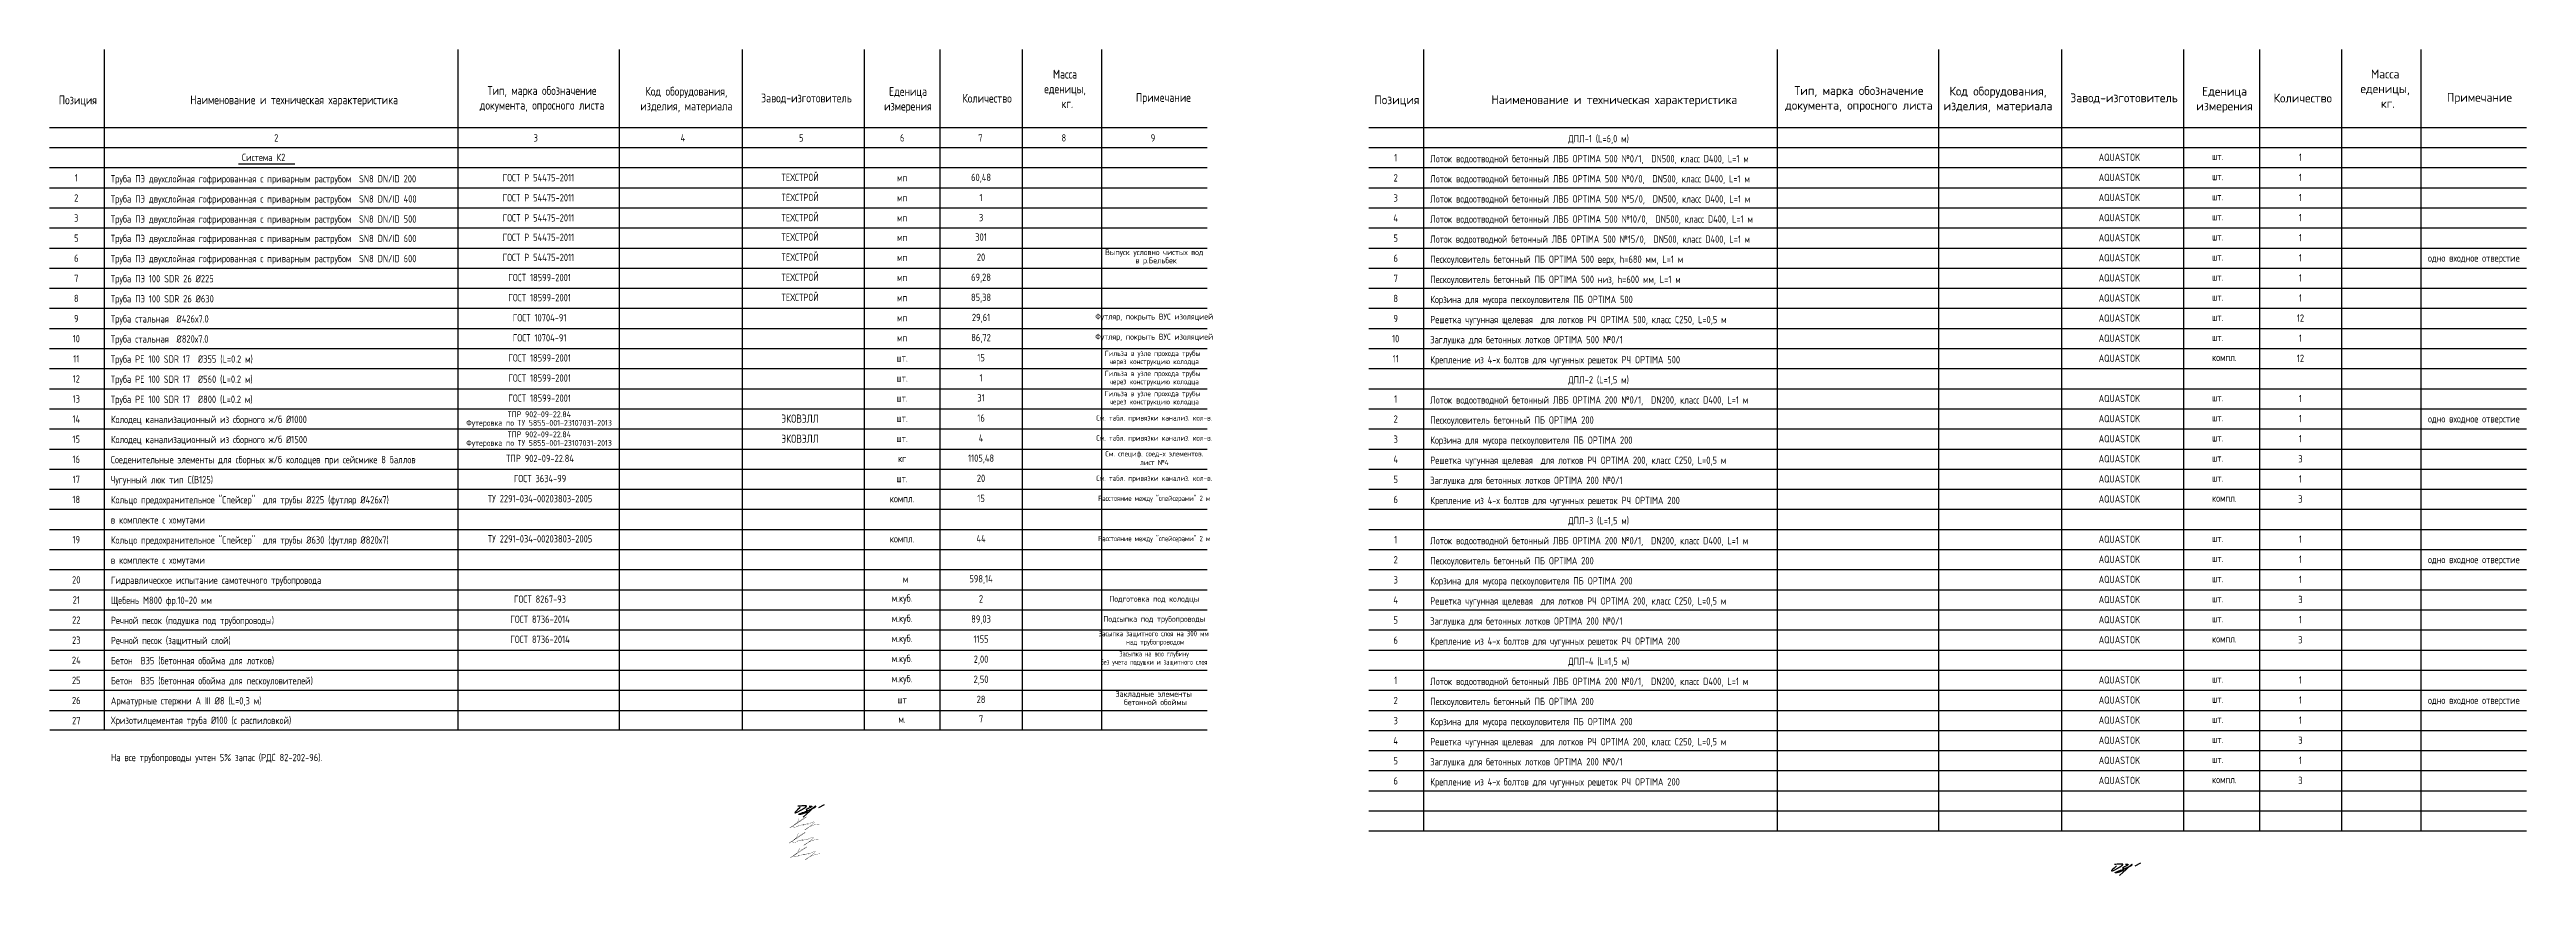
# Model space of a CAD drawing. Header units: millimetres. Extents: x 20530103 to 31271019, y 32092698 to 33532929.
# Drawn here: x 26065992 to 26150515, y 32955167 to 32983333 of the extents above; entities that cross this region are included whole.
import ezdxf
from ezdxf.enums import TextEntityAlignment as Align

# ---------------------------------------------------------------- set-up
doc = ezdxf.new("R2010")
doc.units = ezdxf.units.MM
doc.layers.add('подпись', color=7, linetype='Continuous', lineweight=25)
doc.styles.add('GOST 2.304', font='GOST.TTF')

# ---------------------------------------------------------------- blocks, each defined once
blk = doc.blocks.new('Косов')
at = {"layer": 'подпись', "color": 5, "lineweight": 30, "const_width": 0.0751}
blk.add_lwpolyline([(0, 0), (-0.07, -0.19), (-0.14, -0.36), (-0.2, -0.51), (-0.26, -0.65), (-0.31, -0.77), (-0.36, -0.87), (-0.41, -0.97), (-0.46, -1.07), (-0.51, -1.16), (-0.56, -1.26), (-0.62, -1.35), (-0.69, -1.44), (-0.76, -1.54), (-0.85, -1.64), (-0.96, -1.74), (-1.09, -1.84), (-1.23, -1.95), (-1.39, -2.06), (-1.57, -2.18), (-1.75, -2.3), (-1.94, -2.42), (-2.13, -2.54), (-2.32, -2.66), (-2.5, -2.78), (-2.67, -2.89), (-2.82, -2.99), (-2.91, -3.07), (-2.94, -3.1), (-2.89, -3.08), (-2.73, -2.99), (-2.46, -2.82), (-2.05, -2.56), (-1.49, -2.2), (-0.83, -1.77), (-0.12, -1.3), (0.58, -0.83), (1.23, -0.4), (1.76, -0.03), (2.13, 0.23), (2.28, 0.36), (2.17, 0.32), (1.85, 0.15), (1.36, -0.14), (0.77, -0.5), (0.14, -0.91), (-0.49, -1.33), (-1.05, -1.73), (-1.5, -2.08), (-1.78, -2.36), (-1.91, -2.57), (-1.92, -2.71), (-1.83, -2.8), (-1.67, -2.85), (-1.46, -2.86), (-1.24, -2.84), (-1.02, -2.81), (-0.84, -2.77), (-0.68, -2.72), (-0.56, -2.67), (-0.46, -2.61), (-0.38, -2.56), (-0.33, -2.5), (-0.29, -2.46), (-0.26, -2.42), (-0.24, -2.38), (-0.23, -2.36), (-0.23, -2.35), (-0.23, -2.34), (-0.24, -2.34), (-0.24, -2.35), (-0.24, -2.36), (-0.25, -2.39), (-0.24, -2.42), (-0.24, -2.46), (-0.23, -2.49), (-0.22, -2.53), (-0.21, -2.56), (-0.2, -2.58), (-0.2, -2.59), (-0.2, -2.59), (-0.2, -2.57), (-0.21, -2.53), (-0.23, -2.49), (-0.24, -2.45), (-0.26, -2.4), (-0.27, -2.36), (-0.29, -2.33), (-0.29, -2.31), (-0.3, -2.31), (-0.29, -2.32), (-0.27, -2.34), (-0.23, -2.36), (-0.17, -2.38), (-0.08, -2.39), (0.03, -2.39), (0.18, -2.36), (0.37, -2.32), (0.58, -2.25), (0.8, -2.18), (1.01, -2.1), (1.21, -2.03), (1.38, -1.97), (1.51, -1.93), (1.58, -1.91), (1.58, -1.93), (1.53, -1.97), (1.45, -2.03), (1.36, -2.09), (1.27, -2.16), (1.21, -2.21), (1.18, -2.25), (1.23, -2.25), (1.34, -2.22), (1.52, -2.17), (1.74, -2.09), (1.98, -2.01), (2.23, -1.93), (2.45, -1.85), (2.64, -1.79), (2.77, -1.76), (2.83, -1.77), (2.83, -1.8), (2.8, -1.84), (2.75, -1.89), (2.71, -1.93), (2.7, -1.96), (2.73, -1.96), (2.83, -1.93), (3.02, -1.85), (3.27, -1.74), (3.56, -1.61), (3.88, -1.47), (4.2, -1.34), (4.49, -1.22), (4.73, -1.14), (4.9, -1.11), (4.99, -1.13), (4.99, -1.2), (4.93, -1.31), (4.8, -1.46), (4.63, -1.64), (4.41, -1.84), (4.17, -2.05), (3.92, -2.27), (3.65, -2.48), (3.39, -2.69), (3.13, -2.89), (2.88, -3.07), (2.64, -3.24), (2.43, -3.39), (2.23, -3.52), (2.07, -3.62), (1.94, -3.7), (1.84, -3.75), (1.79, -3.76), (1.79, -3.74), (1.85, -3.69), (1.97, -3.6), (2.16, -3.47), (2.42, -3.31), (2.75, -3.1), (3.16, -2.87), (3.62, -2.63), (4.14, -2.4), (4.7, -2.19), (5.28, -2.03), (5.89, -1.92), (6.5, -1.88)], dxfattribs=at)
blk = doc.blocks.new('Драничников')
at = {"layer": 'подпись', "color": 5, "lineweight": 30}
for points in [[(1.86, 1.95), (0.94, 1.14), (0.35, 0.58), (0.02, 0.22), (-0.09, 0.03), (-0.03, -0.03), (0.15, 0.02), (0.41, 0.12), (0.7, 0.26), (0.97, 0.39), (1.23, 0.51), (1.47, 0.63), (1.69, 0.74), (1.89, 0.84), (2.08, 0.94), (2.27, 1.04), (2.44, 1.13), (2.6, 1.22), (2.76, 1.31), (2.9, 1.39), (3.04, 1.48), (3.17, 1.56), (3.3, 1.64), (3.42, 1.71), (3.53, 1.78), (3.63, 1.86), (3.73, 1.92), (3.82, 1.99), (3.9, 2.05), (3.98, 2.11), (4.04, 2.17), (4.1, 2.22), (4.15, 2.26), (4.18, 2.3), (4.21, 2.34), (4.23, 2.37), (4.24, 2.4), (4.25, 2.42), (4.25, 2.45), (4.26, 2.47), (4.26, 2.49), (4.26, 2.51), (4.26, 2.53), (4.25, 2.55), (4.25, 2.56), (4.24, 2.58), (4.23, 2.59), (4.22, 2.6), (4.2, 2.61), (4.18, 2.62), (4.14, 2.62), (4.1, 2.63), (4.05, 2.63), (3.99, 2.63), (3.91, 2.63), (3.82, 2.63), (3.7, 2.63), (3.57, 2.63), (3.4, 2.63), (3.19, 2.63), (2.92, 2.61), (2.59, 2.59), (2.18, 2.56), (1.68, 2.52), (1.07, 2.47)], [(5.3, 2.57), (5.53, 2.57), (5.71, 2.57), (5.85, 2.57), (5.97, 2.56), (6.05, 2.56), (6.12, 2.56), (6.17, 2.55), (6.2, 2.55), (6.23, 2.54), (6.25, 2.53), (6.26, 2.52), (6.27, 2.5), (6.28, 2.49), (6.28, 2.47), (6.28, 2.45), (6.28, 2.44), (6.28, 2.41), (6.28, 2.39), (6.26, 2.36), (6.24, 2.33), (6.2, 2.29), (6.13, 2.24), (6.04, 2.18), (5.92, 2.12), (5.77, 2.04), (5.6, 1.95), (5.4, 1.85), (5.2, 1.75), (5.01, 1.66), (4.82, 1.56), (4.65, 1.47), (4.5, 1.4), (4.39, 1.33), (4.31, 1.28), (4.26, 1.24), (4.23, 1.2), (4.22, 1.17), (4.23, 1.15), (4.24, 1.13), (4.26, 1.11), (4.29, 1.1), (4.31, 1.08), (4.34, 1.06), (4.36, 1.04), (4.39, 1.02), (4.41, 1), (4.44, 0.97), (4.46, 0.94), (4.49, 0.9), (4.51, 0.86), (4.52, 0.81), (4.53, 0.76), (4.54, 0.71), (4.54, 0.66), (4.53, 0.6), (4.51, 0.54), (4.48, 0.48), (4.45, 0.41), (4.4, 0.35), (4.34, 0.29), (4.26, 0.22), (4.18, 0.15), (4.08, 0.09), (3.97, 0.03), (3.85, -0.04), (3.72, -0.1), (3.57, -0.16), (3.42, -0.22), (3.27, -0.28), (3.11, -0.33), (2.96, -0.38), (2.81, -0.43), (2.66, -0.47), (2.52, -0.51), (2.39, -0.54), (2.26, -0.58), (2.15, -0.6), (2.04, -0.63), (1.94, -0.65), (1.85, -0.66), (1.77, -0.68), (1.69, -0.69), (1.63, -0.69), (1.58, -0.7), (1.53, -0.7), (1.49, -0.69), (1.46, -0.69), (1.43, -0.68), (1.41, -0.67), (1.39, -0.67), (1.38, -0.65), (1.38, -0.64), (1.38, -0.63), (1.38, -0.61), (1.39, -0.59), (1.41, -0.57), (1.42, -0.55), (1.45, -0.53), (1.49, -0.5), (1.55, -0.47), (1.63, -0.43), (1.73, -0.38), (1.87, -0.32), (2.05, -0.24), (2.26, -0.16), (2.51, -0.06), (2.79, 0.05), (3.08, 0.16), (3.38, 0.28), (3.68, 0.39), (3.98, 0.51), (4.26, 0.62), (4.53, 0.72), (4.77, 0.82), (4.99, 0.91), (5.2, 1), (5.39, 1.08), (5.57, 1.16), (5.74, 1.24), (5.9, 1.31), (6.06, 1.38), (6.2, 1.44), (6.35, 1.51), (6.48, 1.57), (6.61, 1.63), (6.74, 1.7), (6.86, 1.75), (6.97, 1.81), (7.08, 1.87), (7.19, 1.93), (7.28, 1.98), (7.38, 2.04), (7.46, 2.09), (7.54, 2.14), (7.62, 2.18), (7.68, 2.23), (7.74, 2.27), (7.79, 2.3), (7.83, 2.33), (7.86, 2.36), (7.88, 2.39), (7.89, 2.41), (7.9, 2.43), (7.89, 2.44), (7.88, 2.46), (7.86, 2.46), (7.83, 2.46), (7.79, 2.46), (7.75, 2.45), (7.7, 2.43), (7.64, 2.41), (7.57, 2.37), (7.5, 2.32), (7.37, 2.21), (7.15, 2.02), (6.78, 1.7), (6.24, 1.21), (5.46, 0.51), (4.41, -0.44), (3.03, -1.67)], [(8.98, 1.97), (11.17, 3.08)]]:
    blk.add_lwpolyline(points, dxfattribs=at)

msp = doc.modelspace()

# ---------------------------------------------------------------- linework, layer by layer
at = {"ltscale": 2}
for p, q in [((26067852.5364, 32983333.3486), (26067852.5364, 32960133.3486)), ((26079927.5819, 32983333.3486), (26079927.5819, 32960133.3486)), ((26085424.6202, 32983333.3486), (26085424.6202, 32960133.3486)), ((26089624.9591, 32983333.3486), (26089624.9591, 32960133.3486)), ((26093791.2691, 32983333.3486), (26093791.2691, 32960133.3486)), ((26096377.3351, 32983333.3486), (26096377.3351, 32960133.3486)), ((26099180.0586, 32983333.3486), (26099180.0586, 32960133.3486)), ((26101895.3656, 32960133.3486), (26101895.3656, 32983333.3486)), ((26065991.5868, 32980678.7949), (26105491.5868, 32980678.7949)), ((26065991.5868, 32979993.2235), (26105491.5868, 32979993.2235)), ((26111015.2626, 32979993.2235), (26150515.2626, 32979993.2235)), ((26065991.5868, 32979307.652), (26105491.5868, 32979307.652)), ((26065991.5868, 32978622.0806), (26105491.5868, 32978622.0806)), ((26111015.2626, 32979307.652), (26150515.2626, 32979307.652)), ((26111015.2626, 32978622.0806), (26150515.2626, 32978622.0806)), ((26065991.5868, 32977936.5092), (26105491.5868, 32977936.5092)), ((26111015.2626, 32977936.5092), (26150515.2626, 32977936.5092)), ((26111015.2626, 32977936.5092), (26150515.2626, 32977936.5092)), ((26065991.5868, 32977250.9378), (26105491.5868, 32977250.9378)), ((26065991.5868, 32977250.9378), (26105491.5868, 32977250.9378)), ((26111015.2626, 32977250.9378), (26150515.2626, 32977250.9378)), ((26111015.2626, 32977250.9378), (26150515.2626, 32977250.9378)), ((26065991.5868, 32976565.3663), (26105491.5868, 32976565.3663)), ((26065991.5868, 32976565.3663), (26105491.5868, 32976565.3663)), ((26111015.2626, 32976565.3663), (26150515.2626, 32976565.3663)), ((26065991.5868, 32975879.7949), (26105491.5868, 32975879.7949)), ((26065991.5868, 32975879.7949), (26105491.5868, 32975879.7949)), ((26111015.2626, 32975879.7949), (26150515.2626, 32975879.7949)), ((26065991.5868, 32975194.2235), (26105491.5868, 32975194.2235)), ((26065991.5868, 32974508.652), (26105491.5868, 32974508.652)), ((26111015.2626, 32975194.2235), (26150515.2626, 32975194.2235)), ((26111015.2626, 32974508.652), (26150515.2626, 32974508.652)), ((26065991.5868, 32973823.0806), (26105491.5868, 32973823.0806)), ((26111015.2626, 32973823.0806), (26150515.2626, 32973823.0806)), ((26065991.5868, 32973137.5092), (26105491.5868, 32973137.5092)), ((26111015.2626, 32973137.5092), (26148769.3696, 32973137.5092)), ((26111015.2626, 32973137.5092), (26150515.2626, 32973137.5092)), ((26065991.5868, 32972451.9378), (26105491.5868, 32972451.9378)), ((26111015.2626, 32972451.9378), (26148769.3696, 32972451.9378)), ((26111015.2626, 32972451.9378), (26150515.2626, 32972451.9378)), ((26065991.5868, 32971766.3663), (26105491.5868, 32971766.3663)), ((26065991.5868, 32971080.7949), (26105491.5868, 32971080.7949)), ((26111015.2626, 32971766.3663), (26150515.2626, 32971766.3663)), ((26111015.2626, 32971080.7949), (26150515.2626, 32971080.7949)), ((26065991.5868, 32970395.2235), (26105491.5868, 32970395.2235)), ((26111015.2626, 32970395.2235), (26150515.2626, 32970395.2235)), ((26065991.5868, 32969709.6521), (26105491.5868, 32969709.6521)), ((26111015.2626, 32969709.6521), (26150515.2626, 32969709.6521)), ((26065991.5868, 32969024.0806), (26105491.5868, 32969024.0806)), ((26111015.2626, 32969024.0806), (26150515.2626, 32969024.0806)), ((26065991.5868, 32968338.5092), (26105491.5868, 32968338.5092)), ((26065991.5868, 32967652.9378), (26105491.5868, 32967652.9378)), ((26111015.2626, 32968338.5092), (26150515.2626, 32968338.5092)), ((26111015.2626, 32967652.9378), (26150515.2626, 32967652.9378)), ((26065991.5868, 32966967.3664), (26105491.5868, 32966967.3664)), ((26111015.2626, 32966967.3664), (26150515.2626, 32966967.3664)), ((26065991.5868, 32966281.7949), (26105491.5868, 32966281.7949)), ((26111015.2626, 32966281.7949), (26150515.2626, 32966281.7949)), ((26065991.5868, 32965596.2235), (26105491.5868, 32965596.2235)), ((26111015.2626, 32965596.2235), (26150515.2626, 32965596.2235)), ((26065991.5868, 32964910.6521), (26105491.5868, 32964910.6521)), ((26111015.2626, 32964910.6521), (26150515.2626, 32964910.6521)), ((26065991.5868, 32964225.0806), (26105491.5868, 32964225.0806)), ((26065991.5868, 32963539.5092), (26105491.5868, 32963539.5092)), ((26111015.2626, 32964225.0806), (26150515.2626, 32964225.0806)), ((26111015.2626, 32963539.5092), (26150515.2626, 32963539.5092)), ((26065991.5868, 32962853.9378), (26105491.5868, 32962853.9378)), ((26111015.2626, 32962853.9378), (26150515.2626, 32962853.9378)), ((26065991.5868, 32962168.3664), (26105491.5868, 32962168.3664)), ((26111015.2626, 32962168.3664), (26150515.2626, 32962168.3664)), ((26065991.5868, 32961482.7949), (26105491.5868, 32961482.7949)), ((26111015.2626, 32961482.7949), (26150515.2626, 32961482.7949)), ((26065991.5868, 32960797.2235), (26105491.5868, 32960797.2235)), ((26065999.2237, 32960133.3486), (26105499.2237, 32960133.3486)), ((26111015.2626, 32960797.2235), (26150515.2626, 32960797.2235)), ((26111015.2626, 32960111.6521), (26150515.2626, 32960111.6521)), ((26111015.2626, 32959426.0807), (26150515.2626, 32959426.0807)), ((26111015.2626, 32958740.5092), (26150515.2626, 32958740.5092)), ((26111015.2626, 32958054.9378), (26150515.2626, 32958054.9378)), ((26111015.2626, 32957369.3664), (26150515.2626, 32957369.3664))]:
    msp.add_line(p, q, dxfattribs=at)
at = {"lineweight": 30, "ltscale": 2}
for p, q in [((26112876.2122, 32983333.3486), (26112876.2122, 32956683.795)), ((26124951.2577, 32983333.3486), (26124951.2577, 32956683.795)), ((26130448.296, 32983333.3486), (26130448.296, 32956683.795)), ((26134648.6349, 32983333.3486), (26134648.6349, 32956683.795)), ((26138814.9448, 32983333.3486), (26138814.9448, 32956683.795)), ((26141401.0109, 32983333.3486), (26141401.0109, 32956683.795)), ((26144203.7344, 32983333.3486), (26144203.7344, 32956683.795)), ((26146919.0414, 32956683.795), (26146919.0414, 32983333.3486)), ((26111015.2626, 32980678.7949), (26150515.2626, 32980678.7949)), ((26111015.2626, 32956683.795), (26150515.2626, 32956683.795))]:
    msp.add_line(p, q, dxfattribs=at)
msp.add_line((26072440.6846, 32979435.9363), (26074361.6735, 32979435.9363))

# ---------------------------------------------------------------- block references
at = {"color": 1, "xscale": 106.48, "yscale": 106.48, "zscale": 106.48}
for p in [(26091540.6202, 32956596.5148), (26091569.1536, 32957119.174), (26091588.1758, 32956102.2808)]:
    msp.add_blockref('Косов', p, dxfattribs=at)
at = {"layer": 'подпись', "color": 1, "ltscale": 100, "xscale": 89.60000000000001, "yscale": 89.60000000000001, "zscale": 89.60000000000001}
for p in [(26091436.3179, 32957304.437), (26136357.8556, 32955316.5552)]:
    msp.add_blockref('Драничников', p, dxfattribs=at)

# ---------------------------------------------------------------- texts
at = {"color": 7, "style": 'GOST 2.304'}
for s, p in [('2', (26073658.6758, 32980196.263)), ('3', (26082508.9625, 32980196.263)), ('4', (26087528.8809, 32980196.263)), ('5', (26091566.8536, 32980196.263)), ('6', (26095011.9924, 32980196.263)), ('7', (26097681.9101, 32980196.263)), ('8', (26100525.9403, 32980196.263)), ('9', (26103568.8888, 32980196.263)), ('ДПЛ-1 (L=6,0 м)', (26117815.8179, 32980171.2174)), ('Cистема К2 ', (26072550.0751, 32979530.6244)), ('Лоток водоотводной бетонный ЛВБ OPTIMA 500 №0/1,  DN500, класс D400, L=1 м', (26113108.3566, 32979485.646)), ('шт.', (26139784.2745, 32979563.6245)), ('Труба ПЭ двухслойная гофрированная с приварным раструбом  SN8 DN/ID 200', (26068084.6808, 32978800.0745)), ('Лоток водоотводной бетонный ЛВБ OPTIMA 500 №0/0,  DN500, класс D400, L=1 м', (26113108.3566, 32978800.0745)), ('шт.', (26139784.2745, 32978878.0531)), ('Труба ПЭ двухслойная гофрированная с приварным раструбом  SN8 DN/ID 400 ', (26068084.6808, 32978114.5031)), ('Лоток водоотводной бетонный ЛВБ OPTIMA 500 №5/0,  DN500, класс D400, L=1 м', (26113108.3566, 32978114.5031)), ('шт.', (26139784.2745, 32978192.4816)), ('Труба ПЭ двухслойная гофрированная с приварным раструбом  SN8 DN/ID 500 ', (26068084.6808, 32977428.9317)), ('Труба ПЭ двухслойная гофрированная с приварным раструбом  SN8 DN/ID 600 ', (26068084.6808, 32976765.0568)), ('Лоток водоотводной бетонный ЛВБ OPTIMA 500 №10/0,  DN500, класс D400, L=1 м', (26113108.3566, 32977428.9317)), ('шт.', (26139784.2745, 32977506.9102)), ('шт.', (26139784.2745, 32976821.3388)), ('Труба ПЭ двухслойная гофрированная с приварным раструбом  SN8 DN/ID 600 ', (26068084.6808, 32976079.4853)), ('Пескоуловитель бетонный ПБ OPTIMA 500 верх, h=680 мм, L=1 м', (26113108.3566, 32976057.7888)), ('шт.', (26139784.2745, 32976135.7674)), ('шт.', (26139784.2745, 32976135.7674)), ('Труба ПЭ 100 SDR 26 %%C225', (26068084.6808, 32975393.9139)), ('Пескоуловитель бетонный ПБ OPTIMA 500 низ, h=600 мм, L=1 м', (26113108.3566, 32975372.2174)), ('шт.', (26139784.2745, 32975450.1959)), ('Труба ПЭ 100 SDR 26 %%C630', (26068084.6808, 32974708.3425)), ('Корзина для мусора пескоуловителя ПБ OPTIMA 500', (26113108.3566, 32974686.646)), ('шт.', (26139784.2745, 32974764.6245)), ('Труба стальная  %%C426х7.0', (26068084.6808, 32974022.7711)), ('Труба стальная  %%C820х7.0', (26068084.6808, 32973337.1996)), ('Заглушка для бетонных лотков OPTIMA 500 №0/1', (26113108.3566, 32973315.5031)), ('Решетка чугунная щелевая  для лотков РЧ OPTIMA 500, класс C250, L=0,5 м', (26113108.3566, 32974001.0745)), ('шт.', (26139784.2745, 32974079.0531)), ('шт.', (26139784.2745, 32973393.4817)), ('Труба PE 100 SDR 17  %%C355 (L=0.2 м) ', (26068084.6808, 32972651.6282)), ('Крепление из 4-х болтов для чугунных решеток РЧ OPTIMA 500', (26113108.3566, 32972629.9317)), ('компл.', (26139784.2745, 32972707.9102)), ('Труба PE 100 SDR 17  %%C560 (L=0.2 м) ', (26068084.6808, 32971966.0568)), ('ДПЛ-2 (L=1,5 м)', (26117815.8179, 32971944.3603)), ('Труба PE 100 SDR 17  %%C800 (L=0.2 м) ', (26068084.6808, 32971280.4854)), ('Лоток водоотводной бетонный ЛВБ OPTIMA 200 №0/1,  DN200, класс D400, L=1 м', (26113108.3566, 32971258.7888)), ('шт.', (26139784.2745, 32971336.7674)), ('Колодец канализационный из сборного ж/б %%C1000', (26068084.6808, 32970594.9139)), ('Колодец канализационный из сборного ж/б %%C1500', (26068084.6808, 32969909.3425)), ('Пескоуловитель бетонный ПБ OPTIMA 200 ', (26113108.3566, 32970573.2174)), ('шт.', (26139784.2745, 32970651.196)), ('Соеденительные элементы для сборных ж/б колодцев при сейсмике 8 баллов', (26068084.6808, 32969223.7711)), ('Решетка чугунная щелевая  для лотков РЧ OPTIMA 200, класс C250, L=0,5 м', (26113108.3566, 32969202.0746)), ('Корзина для мусора пескоуловителя ПБ OPTIMA 200', (26113108.3566, 32969887.646)), ('шт.', (26139784.2745, 32969965.6245)), ('шт.', (26139784.2745, 32969280.0531)), ('Чугунный люк тип С(В125) ', (26068084.6808, 32968538.1997)), ('Заглушка для бетонных лотков OPTIMA 200 №0/1', (26113108.3566, 32968516.5031)), ('шт.', (26139784.2745, 32968594.4817)), ('Кольцо предохранительное "Спейсер"  для трубы %%C225 (футляр %%C426х7)', (26068084.6808, 32967852.6282)), ('Крепление из 4-х болтов для чугунных решеток РЧ OPTIMA 200', (26113108.3566, 32967830.9317)), ('компл.', (26139784.2745, 32967908.9102)), ('в комплекте с хомутами', (26068084.6808, 32967167.0568)), ('Кольцо предохранительное "Спейсер"  для трубы %%C630 (футляр %%C820х7)', (26068084.6808, 32966481.4854)), ('ДПЛ-3 (L=1,5 м)', (26117815.8179, 32967145.3603)), ('в комплекте с хомутами', (26068084.6808, 32965795.914)), ('Лоток водоотводной бетонный ЛВБ OPTIMA 200 №0/1,  DN200, класс D400, L=1 м', (26113108.3566, 32966459.7889)), ('Пескоуловитель бетонный ПБ OPTIMA 200 ', (26113108.3566, 32965774.2174)), ('шт.', (26139784.2745, 32966537.7674)), ('шт.', (26139784.2745, 32965852.196)), ('Гидравлическое испытание самотечного трубопровода ', (26068084.6808, 32965110.3425)), ('Корзина для мусора пескоуловителя ПБ OPTIMA 200', (26113108.3566, 32965088.646)), ('шт.', (26139784.2745, 32965166.6245)), ('Щебень М800 фр.10-20 мм', (26068084.6808, 32964424.7711)), ('Решетка чугунная щелевая  для лотков РЧ OPTIMA 200, класс C250, L=0,5 м', (26113108.3566, 32964403.0746)), ('шт.', (26139784.2745, 32964481.0531)), ('Речной песок (подушка под трубопроводы)', (26068084.6808, 32963739.1997)), ('Заглушка для бетонных лотков OPTIMA 200 №0/1', (26113108.3566, 32963717.5031)), ('шт.', (26139784.2745, 32963795.4817)), ('Речной песок (защитный слой)', (26068084.6808, 32963053.6282)), ('Бетон  В35 (бетонная обойма для лотков)', (26068084.6808, 32962368.0568)), ('Крепление из 4-х болтов для чугунных решеток РЧ OPTIMA 200', (26113108.3566, 32963031.9317)), ('ДПЛ-4 (L=1,5 м)', (26117815.8179, 32962346.3603)), ('компл.', (26139784.2745, 32963109.9103)), ('Бетон  В35 (бетонная обойма для пескоуловителей)', (26068084.6808, 32961682.4854)), ('Лоток водоотводной бетонный ЛВБ OPTIMA 200 №0/1,  DN200, класс D400, L=1 м', (26113108.3566, 32961660.7889)), ('шт.', (26139784.2745, 32961738.7674)), ('Арматурные стержни А III %%C8 (L=0,3 м)', (26068084.6808, 32960996.914)), ('Пескоуловитель бетонный ПБ OPTIMA 200 ', (26113108.3566, 32960975.2174)), ('шт.', (26139784.2745, 32961053.196)), ('Хризотилцементая труба %%C100 (с распиловкой)', (26068084.6808, 32960333.0391)), ('Корзина для мусора пескоуловителя ПБ OPTIMA 200', (26113108.3566, 32960289.646)), ('шт.', (26139784.2745, 32960367.6246)), ('На все трубопроводы учтен 5%%% запас (РДС 82-202-96).', (26068084.6808, 32959063.7092)), ('Заглушка для бетонных лотков OPTIMA 200 №0/1', (26113108.3566, 32958918.5032)), ('Решетка чугунная щелевая  для лотков РЧ OPTIMA 200, класс C250, L=0,5 м', (26113108.3566, 32959604.0746)), ('шт.', (26139784.2745, 32959682.0531)), ('шт.', (26139784.2745, 32958996.4817)), ('Крепление из 4-х болтов для чугунных решеток РЧ OPTIMA 200', (26113108.3566, 32958232.9317)), ('компл.', (26139784.2745, 32958310.9103))]:
    msp.add_text(s, height=250, dxfattribs=at).set_placement(p)
for s, height, p in [('1', 250, (26111927.9889, 32979644.0737)), ('AQUASTOK', 250, (26136625.1074, 32979659.7269)), ('1', 250, (26142802.3359, 32979659.7269)), ('1', 250, (26066904.3131, 32978958.5023)), ('ТЕХСТРОЙ', 250, (26091601.4316, 32978974.1555)), ('60,48', 250, (26097778.6601, 32978974.1555)), ('2', 250, (26111927.9889, 32978958.5023)), ('AQUASTOK', 250, (26136625.1074, 32978974.1555)), ('1', 250, (26142802.3359, 32978974.1555)), ('2', 250, (26066904.3131, 32978272.9309)), ('ТЕХСТРОЙ', 250, (26091601.4316, 32978288.584)), ('ТЕХСТРОЙ', 250, (26091601.4316, 32977603.0126)), ('1', 250, (26097778.6601, 32978288.584)), ('3', 250, (26111927.9889, 32978272.9309)), ('AQUASTOK', 250, (26136625.1074, 32978288.584)), ('1', 250, (26142802.3359, 32978288.584)), ('3', 250, (26066904.3131, 32977587.3595)), ('5', 250, (26066904.3131, 32976901.788)), ('ТЕХСТРОЙ', 250, (26091601.4316, 32976939.1377)), ('301', 250, (26097778.6601, 32976939.1377)), ('3', 250, (26097778.6601, 32977603.0126)), ('4', 250, (26111927.9889, 32977587.3595)), ('5', 250, (26111927.9889, 32976901.788)), ('AQUASTOK', 250, (26136625.1074, 32977603.0126)), ('AQUASTOK', 250, (26136625.1074, 32976917.4412)), ('1', 250, (26142802.3359, 32977603.0126)), ('1', 250, (26142802.3359, 32976917.4412)), ('6', 250, (26066904.3131, 32976216.2166)), ('ТЕХСТРОЙ', 250, (26091601.4316, 32976253.5663)), ('20', 250, (26097778.6601, 32976253.5663)), ('Выпуск условно чистых вод', 200, (26103689.0417, 32976422.4751)), (' в р.Бельбек', 200, (26103689.0417, 32976142.8243)), ('6', 250, (26111927.9889, 32976216.2166)), ('AQUASTOK', 250, (26136625.1074, 32976231.8698)), ('AQUASTOK', 250, (26136625.1074, 32976231.8698)), ('1', 250, (26142802.3359, 32976231.8698)), ('1', 250, (26142802.3359, 32976231.8698)), ('одно входное отверстие', 250, (26148718.5306, 32976223.4373)), ('7', 250, (26066904.3131, 32975530.6452)), ('ТЕХСТРОЙ', 250, (26091601.4316, 32975567.9949)), ('69,28', 250, (26097778.6601, 32975567.9949)), ('7', 250, (26111927.9889, 32975530.6452)), ('AQUASTOK', 250, (26136625.1074, 32975546.2983)), ('1', 250, (26142802.3359, 32975546.2983)), ('8', 250, (26066904.3131, 32974845.0738)), ('ТЕХСТРОЙ', 250, (26091601.4316, 32974882.4234)), ('85,38', 250, (26097778.6601, 32974882.4234)), ('8', 250, (26111927.9889, 32974845.0738)), ('AQUASTOK', 250, (26136625.1074, 32974860.7269)), ('1', 250, (26142802.3359, 32974860.7269)), ('10', 250, (26066904.3131, 32973473.9309)), ('9', 250, (26066904.3131, 32974159.5023)), ('86,72', 250, (26097778.6601, 32973511.2806)), ('29,61', 250, (26097778.6601, 32974196.852)), ('Футляр, покрыть ВУС изоляцией', 200, (26103689.0417, 32974226.5269)), ('Футляр, покрыть ВУС изоляцией', 200, (26103689.0417, 32973540.9555)), ('10', 250, (26111927.9889, 32973473.9309)), ('9', 250, (26111927.9889, 32974159.5023)), ('AQUASTOK', 250, (26136625.1074, 32974175.1555)), ('AQUASTOK', 250, (26136625.1074, 32973489.5841)), ('12', 250, (26142802.3359, 32974175.1555)), ('1', 250, (26142802.3359, 32973489.5841)), ('11', 250, (26066904.3131, 32972788.3595)), ('15', 250, (26097778.6601, 32972825.7092)), ('Гильза в узле прохода трубы ', 180, (26103689.0417, 32972972.2806)), ('через конструкцию колодца', 180, (26103689.0417, 32972694.148)), ('11', 250, (26111927.9889, 32972788.3595)), ('AQUASTOK', 250, (26136625.1074, 32972804.0126)), ('12', 250, (26142802.3359, 32972804.0126)), ('12', 250, (26066904.3131, 32972102.7881)), ('1', 250, (26097778.6601, 32972140.1377)), ('Гильза в узле прохода трубы ', 180, (26103689.0417, 32972286.7092)), ('через конструкцию колодца', 180, (26103689.0417, 32972008.5766)), ('13', 250, (26066904.3131, 32971417.2166)), ('31', 250, (26097778.6601, 32971454.5663)), ('Гильза в узле прохода трубы ', 180, (26103689.0417, 32971601.1377)), ('через конструкцию колодца', 180, (26103689.0417, 32971323.0052)), ('1', 250, (26111927.9889, 32971417.2166)), ('AQUASTOK', 250, (26136625.1074, 32971432.8698)), ('1', 250, (26142802.3359, 32971432.8698)), ('14', 250, (26066904.3131, 32970731.6452)), ('15', 250, (26066904.3131, 32970046.0738)), ('ЭКОВЭЛЛ', 279.99421, (26091601.4316, 32970747.2983)), ('ЭКОВЭЛЛ', 279.99421, (26091601.4316, 32970061.7269)), ('16', 250, (26097778.6601, 32970768.9949)), ('4', 250, (26097778.6601, 32970083.4234)), ('См. табл. привязки канализ. кол-в.', 180, (26103689.0417, 32970770.3945)), ('См. табл. привязки канализ. кол-в.', 180, (26103689.0417, 32970084.8231)), ('3', 250, (26111927.9889, 32970046.0738)), ('2', 250, (26111927.9889, 32970731.6452)), ('AQUASTOK', 250, (26136625.1074, 32970747.2983)), ('AQUASTOK', 250, (26136625.1074, 32970061.7269)), ('1', 250, (26142802.3359, 32970747.2983)), ('1', 250, (26142802.3359, 32970061.7269)), ('одно входное отверстие', 250, (26148718.5306, 32970738.8659)), ('16', 250, (26066904.3131, 32969360.5024)), ('1105,48', 250, (26097778.6601, 32969397.852)), ('См. специф. соед-х элементов.', 180, (26103689.0417, 32969549.2517)), ('лист №4', 180, (26103689.0417, 32969249.2517)), ('4', 250, (26111927.9889, 32969360.5024)), ('AQUASTOK', 250, (26136625.1074, 32969376.1555)), ('3', 250, (26142802.3359, 32969376.1555)), ('17', 250, (26066904.3131, 32968674.9309)), ('20', 250, (26097778.6601, 32968712.2806)), ('См. табл. привязки канализ. кол-в.', 180, (26103689.0417, 32968713.6802)), ('5', 250, (26111927.9889, 32968674.9309)), ('AQUASTOK', 250, (26136625.1074, 32968690.5841)), ('1', 250, (26142802.3359, 32968690.5841)), ('18', 250, (26066904.3131, 32967989.3595)), ('15', 250, (26097778.6601, 32968026.7092)), ('6', 250, (26111927.9889, 32967989.3595)), ('AQUASTOK', 250, (26136625.1074, 32968005.0126)), ('3', 250, (26142802.3359, 32968005.0126)), ('44', 250, (26097778.6601, 32966655.5663)), ('19', 250, (26066904.3131, 32966618.2166)), ('2', 250, (26111927.9889, 32965932.6452)), ('1', 250, (26111927.9889, 32966618.2166)), ('AQUASTOK', 250, (26136625.1074, 32966633.8698)), ('AQUASTOK', 250, (26136625.1074, 32965948.2984)), ('1', 250, (26142802.3359, 32966633.8698)), ('1', 250, (26142802.3359, 32965948.2984)), ('одно входное отверстие', 250, (26148718.5306, 32965939.8659)), ('20', 250, (26066904.3131, 32965247.0738)), ('598,14', 250, (26097778.6601, 32965284.4235)), ('3', 250, (26111927.9889, 32965247.0738)), ('AQUASTOK', 250, (26136625.1074, 32965262.7269)), ('1', 250, (26142802.3359, 32965262.7269)), ('21', 250, (26066904.3131, 32964561.5024)), ('2', 250, (26097778.6601, 32964598.852)), ('Подготовка под колодцы', 200, (26103689.0417, 32964600.2517)), ('4', 250, (26111927.9889, 32964561.5024)), ('AQUASTOK', 250, (26136625.1074, 32964577.1555)), ('3', 250, (26142802.3359, 32964577.1555)), ('22', 250, (26066904.3131, 32963875.9309)), ('89,03', 250, (26097778.6601, 32963913.2806)), ('Подсыпка под трубопроводы', 200, (26103689.0417, 32963914.6802)), ('5', 250, (26111927.9889, 32963875.9309)), ('AQUASTOK', 250, (26136625.1074, 32963891.5841)), ('1', 250, (26142802.3359, 32963891.5841)), ('24', 250, (26066904.3131, 32962504.7881)), ('23', 250, (26066904.3131, 32963190.3595)), ('1155', 250, (26097778.6601, 32963227.7092)), ('2,00', 250, (26097778.6601, 32962542.1378)), ('6', 250, (26111927.9889, 32963190.3595)), ('AQUASTOK', 250, (26136625.1074, 32963206.0127)), ('3', 250, (26142802.3359, 32963206.0127)), ('25', 250, (26066904.3131, 32961819.2167)), ('2,50', 250, (26097778.6601, 32961856.5663)), ('1', 250, (26111927.9889, 32961819.2167)), ('AQUASTOK', 250, (26136625.1074, 32961834.8698)), ('1', 250, (26142802.3359, 32961834.8698)), ('26', 250, (26066904.3131, 32961133.6452)), ('28', 250, (26097778.6601, 32961170.9949)), ('Закладные элементы ', 200, (26103732.6801, 32961356.292)), ('бетонной обоймы', 200, (26103732.6801, 32961073.4069)), ('2', 250, (26111927.9889, 32961133.6452)), ('AQUASTOK', 250, (26136625.1074, 32961149.2984)), ('1', 250, (26142802.3359, 32961149.2984)), ('одно входное отверстие', 250, (26148718.5306, 32961140.8659)), ('27', 250, (26066904.3131, 32960448.0738)), ('7', 250, (26097778.6601, 32960507.12)), ('3', 250, (26111927.9889, 32960448.0738)), ('AQUASTOK', 250, (26136625.1074, 32960463.727)), ('1', 250, (26142802.3359, 32960463.727)), ('4', 250, (26111927.9889, 32959762.5024)), ('5', 250, (26111927.9889, 32959076.931)), ('AQUASTOK', 250, (26136625.1074, 32959778.1555)), ('AQUASTOK', 250, (26136625.1074, 32959092.5841)), ('3', 250, (26142802.3359, 32959778.1555)), ('1', 250, (26142802.3359, 32959092.5841)), ('6', 250, (26111927.9889, 32958391.3595)), ('AQUASTOK', 250, (26136625.1074, 32958407.0127)), ('3', 250, (26142802.3359, 32958407.0127))]:
    msp.add_text(s, height=height, dxfattribs=at).set_placement(p, align=Align.MIDDLE_CENTER)
for s, height, p in [('ГОСТ Р 54475-2011', 250, (26082673.3647, 32978965.447)), ('мп', 250, (26095084.1713, 32978964.8514)), ('ГОСТ Р 54475-2011', 250, (26082673.3647, 32978279.8755)), ('мп', 250, (26095084.1713, 32978279.28)), ('ГОСТ Р 54475-2011', 250, (26082673.3647, 32977594.3041)), ('ГОСТ Р 54475-2011', 250, (26082673.3647, 32976930.4292)), ('мп', 250, (26095084.1713, 32977593.7085)), ('мп', 250, (26095084.1713, 32976929.8336)), ('ГОСТ Р 54475-2011', 250, (26082673.3647, 32976244.8578)), ('мп', 250, (26095084.1713, 32976244.2622)), ('ГОСТ 18599-2001', 250, (26082715.8158, 32975559.2864)), ('мп', 250, (26095084.1713, 32975558.6908)), ('ГОСТ 18599-2001', 250, (26082715.8158, 32974873.7149)), ('мп', 250, (26095084.1713, 32974873.1194)), ('ГОСТ 10704-91', 250, (26082715.8158, 32974188.1435)), ('ГОСТ 10704-91', 250, (26082715.8158, 32973502.5721)), ('мп', 250, (26095084.1713, 32974187.5479)), ('мп', 250, (26095084.1713, 32973501.9765)), ('ГОСТ 18599-2001', 250, (26082715.8158, 32972817.0007)), ('шт.', 250, (26095084.1713, 32972816.4051)), ('ГОСТ 18599-2001', 250, (26082715.8158, 32972131.4292)), ('шт.', 250, (26095084.1713, 32972130.8337)), ('ГОСТ 18599-2001', 250, (26082715.8158, 32971445.8578)), ('ТПР 902-09-22.84', 200, (26082705.2042, 32970895.2182)), ('шт.', 250, (26095084.1713, 32971445.2622)), ('ТПР 902-09-22.84', 200, (26082705.2042, 32970209.6468)), ('шт.', 250, (26095084.1713, 32970759.6908)), ('ТПР 902-09-22.84', 250, (26082729.0042, 32969389.1435)), ('шт.', 250, (26095084.1713, 32970074.1194)), ('кг', 250, (26095084.1713, 32969388.548)), ('ГОСТ 3634-99', 250, (26082729.0042, 32968703.5721)), ('шт.', 250, (26095084.1713, 32968702.9765)), ('ТУ 2291-034-00203803-2005', 250, (26082729.0042, 32968018.0007)), ('компл.', 250, (26095084.1713, 32968017.4051)), ('ТУ 2291-034-00203803-2005', 250, (26082729.0042, 32966646.8578)), ('компл.', 250, (26095084.1713, 32966646.2622)), ('м', 250, (26095202.4514, 32965275.1194)), ('ГОСТ 8267-93', 250, (26082729.0042, 32964590.1435)), ('м.куб.', 250, (26095084.1713, 32964589.548)), ('ГОСТ 8736-2014', 250, (26082729.0042, 32963904.5721)), ('м.куб.', 250, (26095084.1713, 32963903.9765)), ('ГОСТ 8736-2014', 250, (26082729.0042, 32963219.0007)), ('м.куб.', 250, (26095084.1713, 32963218.4051)), ('м.куб.', 250, (26095084.1713, 32962532.8337)), ('м.куб.', 250, (26095084.1713, 32961847.2623)), ('шт', 250, (26095084.1713, 32961161.6908)), ('м.', 250, (26095084.1713, 32960497.8159))]:
    msp.add_text(s, height=height, dxfattribs=at).set_placement(p, align=Align.MIDDLE)
at = {"color": 7, "style": 'GOST 2.304', "width": 0.99}
msp.add_text('Лоток водоотводной бетонный ЛВБ OPTIMA 500 №15/0,  DN500, класс D400, L=1 м', height=250, dxfattribs=at).set_placement((26113108.3566, 32976743.3603))
at = {"color": 7, "style": 'GOST 2.304'}
for s, width, p in [('Расстояние между "спейсерами" 2 м', 0.95, (26103689.0417, 32968028.1088)), ('Расстояние между "спейсерами" 2 м', 0.95, (26103689.0417, 32966656.966)), ('Засыпка защитного слоя на 300 мм ', 0.95, (26103720.1607, 32963413.0063)), ('Засыпка на всю глубину ', 0.88, (26103732.6801, 32962727.4349)), ('над трубопроводом', 0.95, (26103720.1607, 32963130.1212)), ('без учета подушки и защитного слоя ', 0.88, (26103732.6801, 32962444.5498))]:
    msp.add_text(s, height=180, dxfattribs=dict(at, width=width)).set_placement(p, align=Align.MIDDLE_CENTER)
at = {"color": 0, "attachment_point": 2, "style": 'GOST 2.304'}
for s, insert, char_height, width in [('Тип, марка обозначение \\Pдокумента, опросного листа', (26082798.2501, 32982086.4895), 300.964966, 5505.924397), ('Код оборудования, изделия, материала', (26087723.4822, 32982060.8148), 300.964966, 3970.046087), ('Еденица измерения', (26095285.7121, 32982056.2007), 300.964966, 2854.506929), ('Масса \\Pеденицы,\\P кг.', (26100645.7382, 32982645.2928), 300.96497, 2854.506929), ('{\\fGOST Common|b0|i0|c204|p34;Тип\\fGOST Common|b0|i0|c186|p34;,\\fGOST Common|b0|i0|c204|p34; марка обозначение документа\\fGOST Common|b0|i0|c186|p34;,\\fGOST Common|b0|i0|c204|p34; опросного листа}', (26127734.2825, 32982084.7331), 300.9649658, 5505.924397), ('{\\fGOST Common|b0|i0|c204|p34;Код оборудования\\fGOST Common|b0|i0|c186|p34;,\\fGOST Common|b0|i0|c204|p34; изделия\\fGOST Common|b0|i0|c186|p34;,\\fGOST Common|b0|i0|c204|p34; материала}', (26132482.0662, 32982065.6438), 300.9649658, 3970.046087), ('{\\fGOST Common|b0|i0|c204|p34;Еденица измерения}', (26140212.1395, 32982061.0297), 300.964966, 2854.506929), ('{\\fGOST Common|b0|i0|c204|p34;Масса \\Pеденицы\\fGOST Common|b0|i0|c186|p34;,\\fGOST Common|b0|i0|c204|p34;\\P кг\\fGOST Common|b0|i0|c186|p34;.}', (26145693.8167, 32982650.1218), 300.964966, 2854.506929), ('Позиция', (26066957.9698, 32981765.033), 300.96497, 1860.9496), ('Наименование и техническая характеристика ', (26074340.4131, 32981770.0738), 300.964966, 9313.302421), ('Завод-изготовитель', (26091822.0987, 32981832.5068), 300.964966, 2854.506929), ('Количество', (26097982.3511, 32981824.3377), 300.96497, 2854.506929), ('Примечание', (26104001.3872, 32981850.1074), 300.96497, 2854.506929), ('{\\fGOST Common|b0|i0|c204|p34;Позиция}', (26111970.1402, 32981769.862), 300.964966, 1860.9496), ('{\\fGOST Common|b0|i0|c204|p34;Наименование и техническая характеристика }', (26119388.4916, 32981774.9028), 300.964966, 9313.302421), ('{\\fGOST Common|b0|i0|c204|p34;Завод\\fGOST Common|b0|i0|c186|p34;-\\fGOST Common|b0|i0|c204|p34;изготовитель}', (26136782.9509, 32981837.3358), 300.9649658, 2854.506929), ('{\\fGOST Common|b0|i0|c204|p34;Количество}', (26142880.1546, 32981829.1667), 300.964966, 2854.506929), ('{\\fGOST Common|b0|i0|c204|p34;Примечание}', (26148911.3051, 32981854.9364), 300.964966, 2854.506929)]:
    msp.add_mtext(s, dxfattribs=dict(at, insert=insert, char_height=char_height, width=width))
at = {"char_height": 200, "width": 5873.341233, "attachment_point": 5, "style": 'GOST 2.304'}
for insert in [(26082696.1985, 32970575.3391), (26082696.1985, 32969889.7676)]:
    msp.add_mtext('Футеровка по ТУ 5855-001-23107031-2013', dxfattribs=dict(at, insert=insert))

doc.saveas('drawing.dxf')
